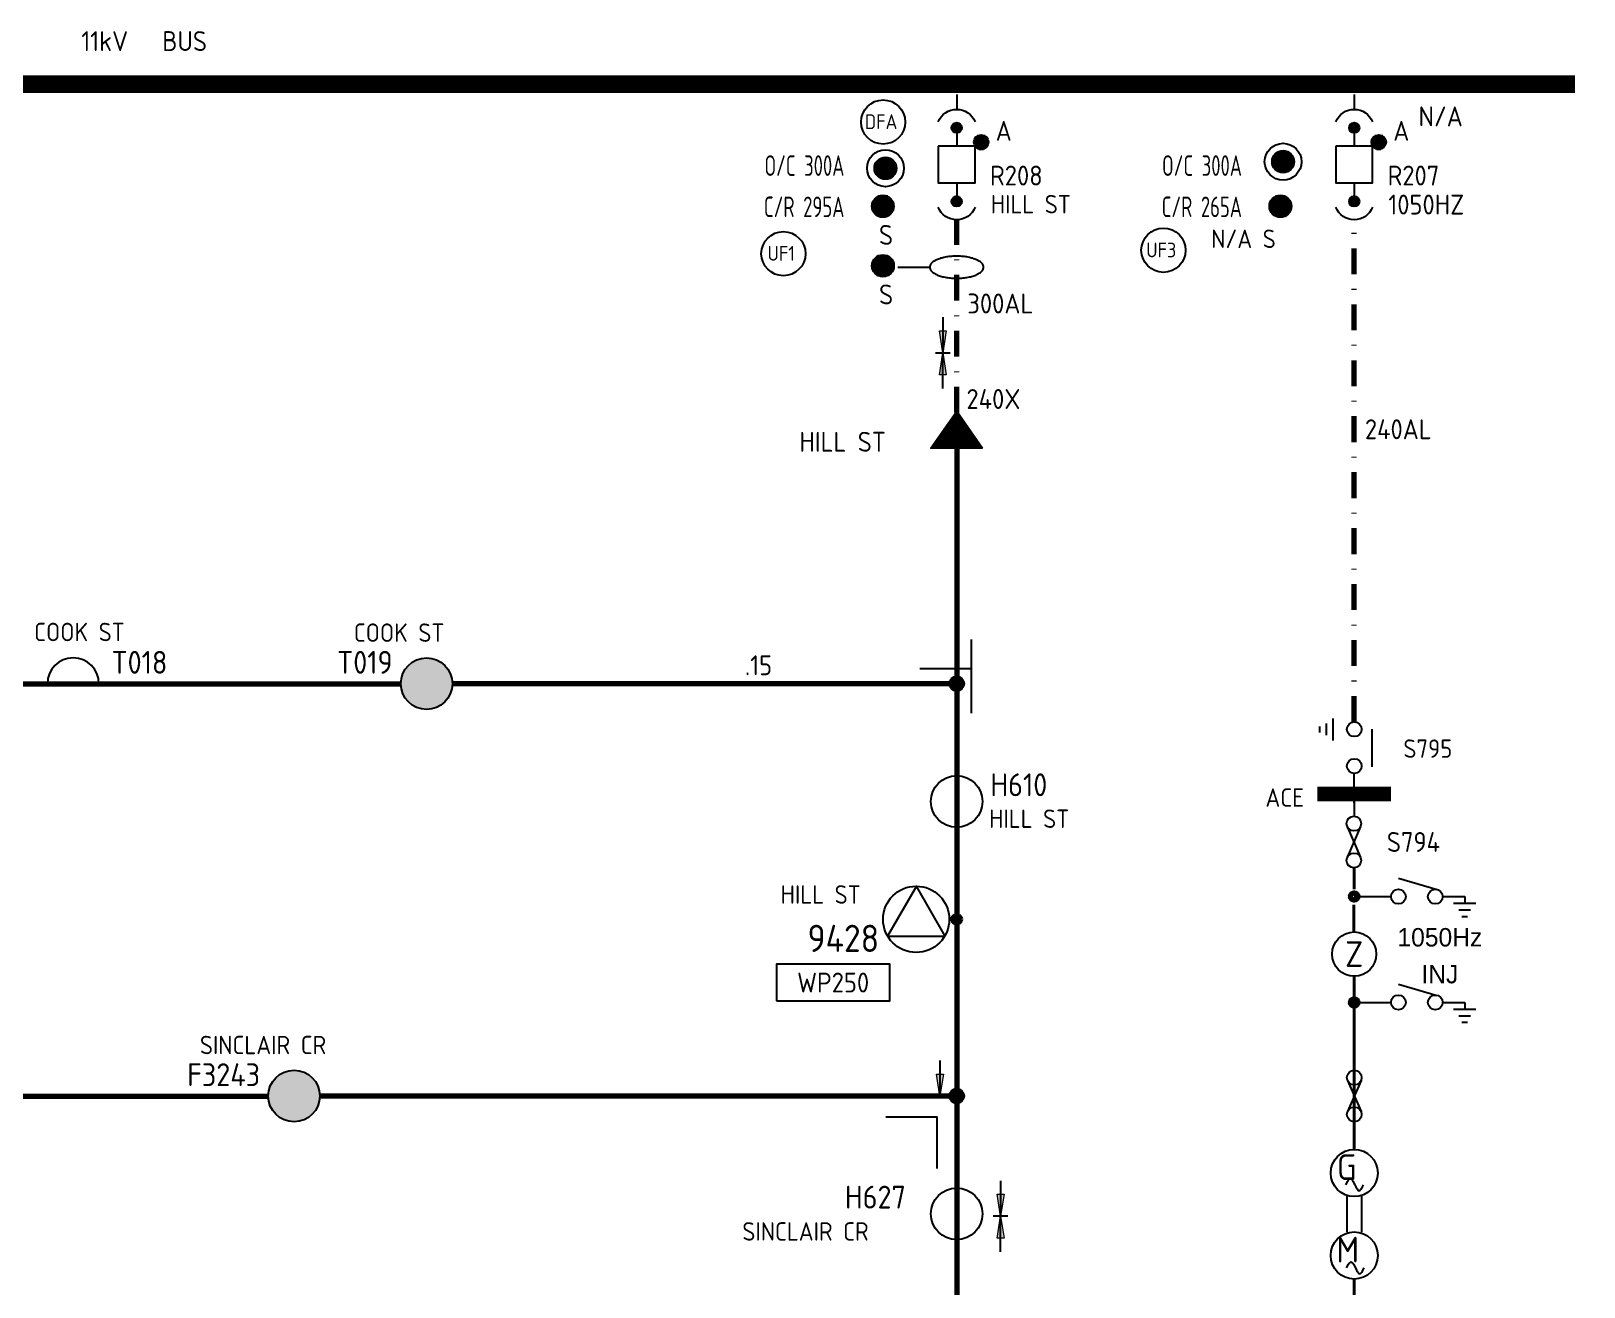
# Model space of a CAD drawing. Header units: millimetres. Extents: x 0 to 634, y -9 to 946.
# Drawn here: x 414.3 to 625.2, y 742.1 to 912.6 of the extents above; entities that cross this region are included whole.
import ezdxf
from ezdxf.enums import TextEntityAlignment as Align

# ---------------------------------------------------------------- set-up
doc = ezdxf.new("R2010")
doc.units = ezdxf.units.MM
doc.linetypes.add('FILL100', pattern=[0])
doc.linetypes.add('UGCABLE', pattern=[11, 3.5, -2, 0, -2, 3.5])
for name, color, linetype, true_color in [('BUSBAR', 7, 'Continuous', 0x000000), ('NOTATION', 7, 'Continuous', 0x000000), ('RETICULATION', 7, 'Continuous', 0x000000), ('SOPS_COND_R208', 7, 'Continuous', 0x00ad00), ('SOPS_COND_R210', 7, 'Continuous', 0x007acc), ('SOPS_COND_R211', 1, 'Continuous', 0xff0000)]:
    doc.layers.add(name, color=color, linetype=linetype, true_color=true_color)
for name, color, linetype in [('EQUIPMENT', 7, 'Continuous'), ('EQUIPMENT_X_ZONE', 7, 'Continuous'), ('PROTECTION', 7, 'Continuous')]:
    doc.layers.add(name, color=color, linetype=linetype)
doc.styles.add('DEFAULT', font='DEFAULT')
doc.styles.add('S18', font='GENISO12', dxfattribs={"width": 0.994444})
doc.styles.add('S25', font='GENISO12')
doc.styles.add('S29', font='GENISO12')
doc.styles.add('S35', font='GENISO12')
doc.styles.add('SB30', font='GENISO12', dxfattribs={"width": 0.730769})

# ---------------------------------------------------------------- blocks, each defined once
blk = doc.blocks.new('END$MARK$8$193')
blk.add_hatch(color=0).paths.add_polyline_path([(0, 0), (-38, -6), (-38, 6)])
at = {"color": 0, "linetype": 'FILL100', "lineweight": 0}
blk.add_lwpolyline([(0, 0), (-38, -6), (-38, 6)], close=True, dxfattribs=at)
blk = doc.blocks.new('SOPS_RETIC_COND_1$15')
for p, q in [((-2, 4.82), (-2, 0)), ((-3, 0), (-1, 0)), ((-2, -4.82), (-2, 0))]:
    blk.add_line(p, q)
at = {"xscale": 0.078125, "yscale": 0.078125, "zscale": 0.078125}
for rotation in [270, 90]:
    blk.add_blockref('END$MARK$8$193', (-2, 0), dxfattribs=dict(at, rotation=rotation))
at = {"style": 'DEFAULT', "flags": 3}
blk.add_attdef('ISI_MICROGDS_OBJECT_NAME', (0, 0), '', height=2.5, dxfattribs=at)
blk = doc.blocks.new('SOPS_RETIC_COND_1$29')
for p, q in [((-7.88, 3.46), (-7.88, -1.37)), ((-8.88, -1.37), (-6.88, -1.37)), ((-7.88, -6.19), (-7.88, -1.37))]:
    blk.add_line(p, q)
at = {"xscale": 0.078125, "yscale": 0.078125, "zscale": 0.078125}
for rotation in [270, 90]:
    blk.add_blockref('END$MARK$8$193', (-7.88, -1.37), dxfattribs=dict(at, rotation=rotation))
at = {"style": 'DEFAULT', "flags": 3}
blk.add_attdef('ISI_MICROGDS_OBJECT_NAME', (0, 0), '', height=2.5, dxfattribs=at)
blk = doc.blocks.new('SOPS_RETIC_COND_2$1')
blk.add_line((0, 4.82), (0, 0))
at = {"xscale": 0.078125, "yscale": 0.078125, "zscale": 0.078125, "rotation": 270}
blk.add_blockref('END$MARK$8$193', (0, 0), dxfattribs=at)
at = {"style": 'DEFAULT', "flags": 3}
blk.add_attdef('ISI_MICROGDS_OBJECT_NAME', (0, 0), '', height=2.5, dxfattribs=at)
blk = doc.blocks.new('SOPS_RETIC_COND_4$1')
for p, q in [((-102.86, 4.63), (-112.86, 4.63)), ((-108.86, 4.63), (-108.86, -2.37))]:
    blk.add_line(p, q)
blk.add_lwpolyline([(-41, 0), (-48, 0), (-48, -7)])
at = {"style": 'DEFAULT', "flags": 3}
blk.add_attdef('ISI_MICROGDS_OBJECT_NAME', (0, 0), '', height=2.5, dxfattribs=at)
blk = doc.blocks.new('SOPS_RETIC_OU_MAIN$2')
for p, q in [((3.35, 7.78), (-3.35, 7.78)), ((-3.21, 7.58), (3.21, 7.58)), ((3.07, 7.38), (-3.07, 7.38)), ((-2.93, 7.18), (2.93, 7.18)), ((2.79, 6.98), (-2.79, 6.98)), ((-2.65, 6.78), (2.65, 6.78)), ((2.51, 6.58), (-2.51, 6.58)), ((-2.37, 6.38), (2.37, 6.38)), ((2.23, 6.18), (-2.23, 6.18)), ((-2.09, 5.98), (2.09, 5.98)), ((1.95, 5.78), (-1.95, 5.78)), ((-1.81, 5.58), (1.81, 5.58)), ((1.67, 5.38), (-1.67, 5.38)), ((-1.53, 5.18), (1.53, 5.18)), ((1.39, 4.98), (-1.39, 4.98)), ((-1.25, 4.78), (1.25, 4.78)), ((1.11, 4.58), (-1.11, 4.58)), ((-0.97, 4.38), (0.97, 4.38)), ((0.83, 4.18), (-0.83, 4.18)), ((-0.69, 3.98), (0.69, 3.98)), ((0.55, 3.78), (-0.55, 3.78)), ((-0.41, 3.58), (0.41, 3.58)), ((0.27, 3.38), (-0.27, 3.38)), ((-0.13, 3.18), (0.13, 3.18))]:
    blk.add_line(p, q)
blk.add_lwpolyline([(-3.5, 8), (3.5, 8), (0, 3)], close=True)
at = {"insert": (21.36, 8.5), "char_height": 2.7, "attachment_point": 7, "rotation": 180, "line_spacing_factor": 1.2, "style": 'S25'}
blk.add_mtext('HILL ST', dxfattribs=at)
at = {"style": 'DEFAULT', "flags": 3}
blk.add_attdef('ISI_MICROGDS_OBJECT_NAME', (0, 0), '', height=2.5, dxfattribs=at)
blk = doc.blocks.new('SOPS_SW_CB_FDR$0')
for p, q in [((0, 0), (0, -2)), ((-0.64, -4.21), (0.64, -4.21)), ((0.5, -4.01), (-0.5, -4.01)), ((-0.14, -3.81), (0.14, -3.81)), ((0.7, -4.41), (-0.7, -4.41)), ((-0.69, -4.61), (0.69, -4.61)), ((0.63, -4.81), (-0.63, -4.81)), ((-0.48, -5.01), (0.48, -5.01)), ((0, -5.2), (0, -7)), ((2.36, -6.2), (4.3, -6.2)), ((4.23, -6), (2.44, -6)), ((2.57, -5.8), (4.1, -5.8)), ((3.87, -5.6), (2.8, -5.6)), ((4.33, -6.4), (2.33, -6.4)), ((2.34, -6.6), (4.32, -6.6)), ((4.27, -6.8), (2.4, -6.8)), ((2.5, -7), (4.16, -7)), ((3.99, -7.2), (2.68, -7.2)), ((3.03, -7.4), (3.63, -7.4)), ((-11.17, -10.1), (-8.17, -10.1)), ((-8.17, -9.9), (-11.16, -9.9)), ((-11.14, -9.7), (-8.2, -9.7)), ((-8.2, -10.3), (-11.14, -10.3)), ((-8.25, -9.5), (-11.08, -9.5)), ((-11.08, -10.5), (-8.25, -10.5)), ((-10.99, -9.3), (-8.34, -9.3)), ((-8.47, -9.1), (-10.87, -9.1)), ((-10.68, -8.9), (-8.65, -8.9)), ((-8.92, -8.7), (-10.41, -8.7)), ((-8.34, -10.7), (-10.99, -10.7)), ((-10.87, -10.9), (-8.47, -10.9)), ((-8.65, -11.1), (-10.69, -11.1)), ((-10.41, -11.3), (-8.92, -11.3)), ((0, -12), (0, -13.8)), ((-8.63, -14.61), (-11.43, -14.61)), ((-11.33, -14.41), (-8.73, -14.41)), ((-8.87, -14.21), (-11.19, -14.21)), ((-11, -14.01), (-9.06, -14.01)), ((-9.37, -13.81), (-10.69, -13.81)), ((0.7, -14.41), (-0.7, -14.41)), ((-0.69, -14.61), (0.69, -14.61)), ((-0.64, -14.21), (0.64, -14.21)), ((0.5, -14.01), (-0.5, -14.01)), ((-0.14, -13.81), (0.14, -13.81)), ((-11.53, -15.21), (-8.53, -15.21)), ((-8.54, -15.01), (-11.52, -15.01)), ((-8.55, -15.41), (-11.51, -15.41)), ((-11.49, -14.81), (-8.57, -14.81)), ((-11.46, -15.61), (-8.6, -15.61)), ((-8.68, -15.81), (-11.38, -15.81)), ((-11.26, -16.01), (-8.8, -16.01)), ((-8.96, -16.21), (-11.1, -16.21)), ((-10.85, -16.41), (-9.21, -16.41)), ((-9.66, -16.61), (-10.4, -16.61)), ((0.63, -14.81), (-0.63, -14.81)), ((-0.48, -15.01), (0.48, -15.01))]:
    blk.add_line(p, q)
for points in [[(-2.5, -3.7, -0.68), (2.5, -3.7)], [(2.5, -15.3, -0.68), (-2.5, -15.3)]]:
    blk.add_lwpolyline(points, format="xyb")
blk.add_lwpolyline([(-2.5, -7), (-2.5, -12), (2.5, -12), (2.5, -7)], close=True)
for centre, radius in [((0, -4.5), 0.7), ((3.33, -6.45), 1), ((-9.67, -10), 2.5), ((-9.67, -10), 1.5), ((-10.03, -15.16), 1.5), ((0, -14.5), 0.7)]:
    blk.add_circle(centre, radius)
at = {"char_height": 2.7, "line_spacing_factor": 1.2, "style": 'S25'}
for s, insert, attachment_point in [('A', (5.3, -4.92), 4), ('S', (-9.6, -17.7), 2)]:
    blk.add_mtext(s, dxfattribs=dict(at, insert=insert, attachment_point=attachment_point))
at = {"style": 'DEFAULT', "flags": 3}
blk.add_attdef('ISI_MICROGDS_OBJECT_NAME', (0, 0), '', height=2.5, dxfattribs=at)
at = {"style": 'S25'}
blk.add_attdef('CB_NUMBER', text='', height=2.7, dxfattribs=at).set_placement((4.53, -10.99), align=Align.MIDDLE_LEFT)
blk.add_attdef('LOCATION_001', (4.63, -16.13), '', height=2.5, dxfattribs=at)
blk = doc.blocks.new('SOPS_SW_CB_FDR$2')
for p, q in [((0, 0), (0, -2)), ((-0.64, -4.21), (0.64, -4.21)), ((0.5, -4.01), (-0.5, -4.01)), ((-0.14, -3.81), (0.14, -3.81)), ((0.7, -4.41), (-0.7, -4.41)), ((-0.69, -4.61), (0.69, -4.61)), ((0.63, -4.81), (-0.63, -4.81)), ((-0.48, -5.01), (0.48, -5.01)), ((0, -5.2), (0, -7)), ((2.36, -6.2), (4.3, -6.2)), ((4.23, -6), (2.44, -6)), ((2.57, -5.8), (4.1, -5.8)), ((3.87, -5.6), (2.8, -5.6)), ((-10.99, -8.41), (-8.34, -8.41)), ((-8.47, -8.21), (-10.87, -8.21)), ((-10.68, -8.01), (-8.65, -8.01)), ((-8.92, -7.81), (-10.41, -7.81)), ((4.33, -6.4), (2.33, -6.4)), ((2.34, -6.6), (4.32, -6.6)), ((4.27, -6.8), (2.4, -6.8)), ((2.5, -7), (4.16, -7)), ((3.99, -7.2), (2.68, -7.2)), ((3.03, -7.4), (3.63, -7.4)), ((-11.17, -9.21), (-8.17, -9.21)), ((-8.17, -9.01), (-11.16, -9.01)), ((-11.14, -8.81), (-8.2, -8.81)), ((-8.2, -9.41), (-11.14, -9.41)), ((-8.25, -8.61), (-11.08, -8.61)), ((-11.08, -9.61), (-8.25, -9.61)), ((-8.34, -9.81), (-10.99, -9.81)), ((-10.87, -10.01), (-8.47, -10.01)), ((-8.65, -10.21), (-10.69, -10.21)), ((-10.41, -10.41), (-8.92, -10.41)), ((0, -12), (0, -13.8)), ((-8.63, -14.61), (-11.43, -14.61)), ((-11.33, -14.41), (-8.73, -14.41)), ((-8.87, -14.21), (-11.19, -14.21)), ((-11, -14.01), (-9.06, -14.01)), ((-9.37, -13.81), (-10.69, -13.81)), ((0.7, -14.41), (-0.7, -14.41)), ((-0.69, -14.61), (0.69, -14.61)), ((-0.64, -14.21), (0.64, -14.21)), ((0.5, -14.01), (-0.5, -14.01)), ((-0.14, -13.81), (0.14, -13.81)), ((-11.53, -15.21), (-8.53, -15.21)), ((-8.54, -15.01), (-11.52, -15.01)), ((-8.55, -15.41), (-11.51, -15.41)), ((-11.49, -14.81), (-8.57, -14.81)), ((-11.46, -15.61), (-8.6, -15.61)), ((-8.68, -15.81), (-11.38, -15.81)), ((-11.26, -16.01), (-8.8, -16.01)), ((-8.96, -16.21), (-11.1, -16.21)), ((-10.85, -16.41), (-9.21, -16.41)), ((-9.66, -16.61), (-10.4, -16.61)), ((0.63, -14.81), (-0.63, -14.81)), ((-0.48, -15.01), (0.48, -15.01))]:
    blk.add_line(p, q)
at = {"linetype": 'UGCABLE', "lineweight": 70}
blk.add_line((0, -85.19), (0, -17), dxfattribs=at)
for points in [[(-2.5, -3.7, -0.68), (2.5, -3.7)], [(2.5, -15.3, -0.68), (-2.5, -15.3)]]:
    blk.add_lwpolyline(points, format="xyb")
blk.add_lwpolyline([(-2.5, -7), (-2.5, -12), (2.5, -12), (2.5, -7)], close=True)
for centre, radius in [((0, -4.5), 0.7), ((3.33, -6.45), 1), ((-9.67, -9.11), 2.5), ((-9.67, -9.11), 1.5), ((-10.03, -15.16), 1.5), ((0, -14.5), 0.7)]:
    blk.add_circle(centre, radius)
at = {"char_height": 2.7, "line_spacing_factor": 1.2, "style": 'S25'}
for s, insert, attachment_point in [('N/A', (11.74, -2.96), 5), ('A', (5.3, -4.92), 4), ('1050HZ', (4.63, -14.93), 4), ('240AL', (1.45, -45.45), 4)]:
    blk.add_mtext(s, dxfattribs=dict(at, insert=insert, attachment_point=attachment_point))
at = {"style": 'DEFAULT', "flags": 3}
blk.add_attdef('ISI_MICROGDS_OBJECT_NAME', (0, 0), '', height=2.5, dxfattribs=at)
at = {"style": 'S25'}
blk.add_attdef('CB_NUMBER', text='', height=2.7, dxfattribs=at).set_placement((4.53, -10.99), align=Align.MIDDLE_LEFT)
blk.add_attdef('LOCATION_001', (-19.43, -20.83), '', height=2.5, dxfattribs=at)
blk = doc.blocks.new('SOPS_SW_DO_V$0')
for p, q in [((0.92, 2.1), (-0.92, -2.1)), ((-0.92, 2.1), (0.92, -2.1))]:
    blk.add_line(p, q)
for centre in [(0, 2.5), (0, -2.5)]:
    blk.add_circle(centre, 1)
at = {"style": 'DEFAULT', "flags": 3}
blk.add_attdef('ISI_MICROGDS_OBJECT_NAME', (0, 0), '', height=2.5, dxfattribs=at)
blk = doc.blocks.new('SOPS_SW_E_S')
for p, q in [((6, 2.5), (11.28, 0.96)), ((0, 0), (5, 0)), ((12, 0), (15, 0)), ((13.5, -0.9), (16.5, -0.9)), ((14.2, -1.8), (15.8, -1.8)), ((15, 0), (15, -0.5)), ((15, -0.5), (15, -0.9)), ((14.6, -2.7), (15.4, -2.7))]:
    blk.add_line(p, q)
at = {"lineweight": 70}
blk.add_circle((0, 0), 0.5, dxfattribs=at)
for centre in [(6, 0), (11, 0)]:
    blk.add_circle(centre, 1)
at = {"style": 'DEFAULT', "flags": 3}
blk.add_attdef('ISI_MICROGDS_OBJECT_NAME', (0, 0), '', height=2.5, dxfattribs=at)
blk = doc.blocks.new('SOPS_SW_E_S$0')
for p, q in [((6, 2.5), (11.28, 0.96)), ((0, 0), (5, 0)), ((12, 0), (15, 0)), ((13.5, -0.9), (16.5, -0.9)), ((14.2, -1.8), (15.8, -1.8)), ((15, 0), (15, -0.5)), ((15, -0.5), (15, -0.9)), ((14.6, -2.7), (15.4, -2.7))]:
    blk.add_line(p, q)
at = {"lineweight": 70}
blk.add_circle((0, 0), 0.5, dxfattribs=at)
for centre in [(6, 0), (11, 0)]:
    blk.add_circle(centre, 1)
at = {"style": 'DEFAULT', "flags": 3}
blk.add_attdef('ISI_MICROGDS_OBJECT_NAME', (0, 0), '', height=2.5, dxfattribs=at)
blk = doc.blocks.new('SOPS_SW_L_H$12')
blk.add_lwpolyline([(3.5, 0, 1), (-3.5, 0)], format="xyb")
at = {"style": 'S25'}
blk.add_attdef('LOCATION_001', (-5.3, 5.77), '', height=2.5, dxfattribs=at)
at = {"style": 'S29'}
blk.add_attdef('SWITCH_NUMBER', text='', height=3.1, dxfattribs=at).set_placement((5.2, 2.9), align=Align.MIDDLE_LEFT)
at = {"style": 'DEFAULT', "flags": 3}
blk.add_attdef('ISI_MICROGDS_OBJECT_NAME', (0, 0), '', height=2.5, dxfattribs=at)
blk = doc.blocks.new('SOPS_SW_S_R$6')
blk.add_circle((0, 0), 3.5)
at = {"style": 'DEFAULT', "flags": 3}
blk.add_attdef('ISI_MICROGDS_OBJECT_NAME', (0, 0), '', height=2.5, dxfattribs=at)
at = {"style": 'S29'}
blk.add_attdef('SWITCH_NUMBER', text='', height=3.1, dxfattribs=at).set_placement((4.58, 2.27), align=Align.MIDDLE_LEFT)
at = {"style": 'S25'}
blk.add_attdef('LOCATION_001', (4.41, -3.59), '', height=2.5, dxfattribs=at)
blk = doc.blocks.new('SOPS_SW_S_R$7')
blk.add_circle((0, 0), 3.5)
at = {"style": 'S29'}
blk.add_attdef('SWITCH_NUMBER', text='', height=3.1, dxfattribs=at).set_placement((-15.18, 2.27), align=Align.MIDDLE_LEFT)
at = {"style": 'DEFAULT', "flags": 3}
blk.add_attdef('ISI_MICROGDS_OBJECT_NAME', (0, 0), '', height=2.5, dxfattribs=at)
at = {"style": 'S25'}
blk.add_attdef('LOCATION_001', (-29.11, -3.64), '', height=2.5, dxfattribs=at)
blk = doc.blocks.new('SOPS_TRF_MG_V')
for p, q in [((-1, 2.5), (-1, -2.5)), ((1, 2.5), (1, -2.5))]:
    blk.add_line(p, q)
for points in [[(-1.12, 3.96), (-0.97, 4.25, -0.031099), (-0.81, 4.54, -0.049389), (-0.68, 4.7, -0.198912), (-0.53, 4.76, -0.198912), (-0.38, 4.7, -0.049389), (-0.25, 4.54, -0.031099), (-0.08, 4.25), (0.06, 3.96), (0.21, 3.66, 0.031099), (0.38, 3.38, 0.049389), (0.51, 3.22, 0.198912), (0.66, 3.15, 0.198912), (0.8, 3.22, 0.049389), (0.94, 3.38, 0.031099), (1.1, 3.66), (1.25, 3.96)], [(-1.03, -7.34), (-0.89, -7.04, -0.031099), (-0.72, -6.76, -0.049389), (-0.59, -6.6, -0.198912), (-0.44, -6.54, -0.198912), (-0.29, -6.6, -0.049389), (-0.16, -6.76, -0.031099), (0, -7.04), (0.15, -7.34), (0.3, -7.64, 0.031099), (0.46, -7.92, 0.049389), (0.6, -8.08, 0.198912), (0.74, -8.14, 0.198912), (0.89, -8.08, 0.049389), (1.02, -7.92, 0.031099), (1.19, -7.64), (1.34, -7.34)]]:
    blk.add_lwpolyline(points, format="xyb")
for centre in [(0, 5.54), (0, -5.66)]:
    blk.add_circle(centre, 3.2)
at = {"char_height": 3.5, "attachment_point": 5, "line_spacing_factor": 1.2, "style": 'S35'}
for s, insert in [('G', (-1.01, 6.34)), ('M', (-0.88, -4.86))]:
    blk.add_mtext(s, dxfattribs=dict(at, insert=insert))
at = {"style": 'DEFAULT', "flags": 3}
blk.add_attdef('ISI_MICROGDS_OBJECT_NAME', (0, 0), '', height=2.5, dxfattribs=at)
blk = doc.blocks.new('SOPS_TRF_PM_TERM$1')
for p, q in [((-3.77, 8.99), (-3.77, 10.59)), ((-2.87, 8.29), (-2.87, 11.29)), ((-4.67, 9.39), (-4.67, 10.19)), ((2.43, 4.72), (2.43, 9.8)), ((0, -0.19), (0, 3.81)), ((0, 0), (0, -2)), ((0.87, -3.4), (-0.96, -7.6)), ((-0.96, -3.4), (0.87, -7.6))]:
    blk.add_line(p, q)
at = {"const_width": 2}
blk.add_lwpolyline([(-5, 1), (5, 1)], dxfattribs=at)
for centre in [(0, 9.81), (0, 4.81), (-0.05, -3), (-0.05, -8)]:
    blk.add_circle(centre, 1)
at = {"insert": (4.43, -5.5), "char_height": 2.7, "attachment_point": 4, "line_spacing_factor": 1.2, "style": 'S25'}
blk.add_mtext('S794', dxfattribs=at)
at = {"style": 'S25'}
blk.add_attdef('LOCATION_001', (6.68, 5.93), '', height=2.5, dxfattribs=at)
at = {"style": 'DEFAULT', "flags": 3}
blk.add_attdef('ISI_MICROGDS_OBJECT_NAME', (0, 0), '', height=2.5, dxfattribs=at)
at = {"style": 'S25'}
blk.add_attdef('SWG_TYPE', text='', height=2.5, dxfattribs=at).set_placement((-6.82, -1.47), align=Align.BOTTOM_RIGHT)
blk = doc.blocks.new('SOPS_TRF_T_L$5')
for points in [[(-1.55, -2.28), (-5.47, 4.5), (-9.38, -2.28)], [(-24.48, -11.09), (-9.08, -11.09), (-9.08, -6.09), (-24.48, -6.09)]]:
    blk.add_lwpolyline(points, close=True)
blk.add_circle((-5.5, 0), 4.5)
at = {"lineweight": 70}
blk.add_circle((0, 0), 0.5, dxfattribs=at)
at = {"insert": (-16.78, -8.59), "char_height": 2.7, "attachment_point": 5, "line_spacing_factor": 1.2, "style": 'S25'}
blk.add_mtext('WP250', dxfattribs=at)
at = {"style": 'S25'}
blk.add_attdef('LOCATION_001', (-23.91, 2.12), '', height=2.5, dxfattribs=at)
at = {"style": 'DEFAULT', "flags": 3}
blk.add_attdef('ISI_MICROGDS_OBJECT_NAME', (0, 0), '', height=2.5, dxfattribs=at)
at = {"style": 'S35'}
blk.add_attdef('SUB_NUMBER', text='', height=3.7, dxfattribs=at).set_placement((-10.53, -2.59), align=Align.MIDDLE_RIGHT)
blk = doc.blocks.new('SOPS_TRF_VT')
at = {"linetype": 'UGCABLE', "lineweight": 40}
blk.add_line((2.95, 123.54), (2.95, 120.62), dxfattribs=at)
at = {"lineweight": 40}
for p, q in [((2.91, 114.81), (2.89, 118.48)), ((2.95, 108.81), (2.95, 96.03)), ((2.95, 64.03), (2.95, 67.67)), ((2.95, 46.28), (2.95, 57.03)), ((-27.05, 40.03), (-27.05, 44.53)), ((-3.28, 32.5), (-3.28, 44.53)), ((-27.05, 28.53), (-27.05, 33.03)), ((-5.94, 27.53), (-5.94, 19.25)), ((0.95, 28.46), (26.95, 28.46)), ((26.95, 28.46), (26.95, 16.27)), ((-5.94, -3.47), (-5.94, 12.25)), ((26.95, 0.3), (26.95, 5.31)), ((26.95, -13.33), (26.95, -6.7))]:
    blk.add_line(p, q, dxfattribs=at)
for p, q in [((27.05, 13.58), (28.61, 11.87)), ((27.05, 7.92), (28.61, 6.2)), ((27.87, -1.1), (26.03, -5.3)), ((26.27, -15.63), (27.62, -15.63))]:
    blk.add_line(p, q)
for points in [[(27.05, 15.46), (27.05, 13.6), (25.44, 11.93)], [(27.05, 9.77), (27.05, 7.92), (25.44, 6.24)]]:
    blk.add_lwpolyline(points)
blk.add_polyline3d([(2.95, 89.03, 0), (2.95, 85.27, 0), (2.95, 96.03, 0)], dxfattribs=at)
for centre, radius in [((2.95, 63.03), 1), ((26.96, 13.27), 3), ((27.01, 8.31), 3), ((26.95, -0.7), 1), ((26.95, -5.7), 1)]:
    blk.add_circle(centre, radius)
at = {"char_height": 2.7, "line_spacing_factor": 1.2, "style": 'S25'}
for s, insert, attachment_point in [('ISO.\\PTRF.', (18.49, 15), 2), ('150A', (22.85, -3.45), 6), ('TO 100kVA\\PAUX TRF\\PIN MAIN\\PPOWER TRF', (-6.75, -19.41), 5), ('SUB 14133\\PBASS ST', (25.08, -18.76), 2)]:
    blk.add_mtext(s, dxfattribs=dict(at, insert=insert, attachment_point=attachment_point))
at = {"style": 'DEFAULT', "flags": 3}
blk.add_attdef('ISI_MICROGDS_OBJECT_NAME', (0, 0), '', height=2.5, dxfattribs=at)
blk = doc.blocks.new('SOPS_TRF_Z')
blk.add_circle((0, -3), 3)
at = {"attachment_point": 5, "line_spacing_factor": 1.2}
for s, insert, char_height, style in [('1050Hz\\PINJ', (11.63, -3.24), 2.5, 'DEFAULT'), ('Z', (0, -3), 3.5, 'S35')]:
    blk.add_mtext(s, dxfattribs=dict(at, insert=insert, char_height=char_height, style=style))
at = {"style": 'DEFAULT', "flags": 3}
blk.add_attdef('ISI_MICROGDS_OBJECT_NAME', (0, 0), '', height=2.5, dxfattribs=at)
blk = doc.blocks.new('SOPS_SW_S_H_O$3')
at = {"true_color": 0xaeff39}
h = blk.add_hatch(color=60, dxfattribs=at)
edge = h.paths.add_edge_path()
edge.add_arc((0, 0), 3.5, 0, 360)
at = {"color": 7, "lineweight": -3}
blk.add_circle((0, 0), 3.5, dxfattribs=at)
at = {"color": 1, "style": 'S25'}
blk.add_attdef('LOCATION_001', (-12.79, 5.68), '', height=2.5, dxfattribs=at)
at = {"color": 1, "style": 'S29'}
blk.add_attdef('SWITCH_NUMBER', text='', height=3.1, dxfattribs=at).set_placement((-4.61, 2.9), align=Align.MIDDLE_RIGHT)
at = {"style": 'DEFAULT', "flags": 3}
blk.add_attdef('ISI_MICROGDS_OBJECT_NAME', (0, 0), '', height=2.5, dxfattribs=at)
blk = doc.blocks.new('SOPS_SW_S_H_O$4')
at = {"true_color": 0xaeff39}
h = blk.add_hatch(color=60, dxfattribs=at)
edge = h.paths.add_edge_path()
edge.add_arc((0, 0), 3.5, 0, 360)
at = {"color": 7, "lineweight": -3}
blk.add_circle((0, 0), 3.5, dxfattribs=at)
at = {"color": 1, "style": 'S25'}
blk.add_attdef('LOCATION_001', (-9.88, 5.68), '', height=2.5, dxfattribs=at)
at = {"color": 1, "style": 'S29'}
blk.add_attdef('SWITCH_NUMBER', text='', height=3.1, dxfattribs=at).set_placement((-4.61, 2.9), align=Align.MIDDLE_RIGHT)
at = {"style": 'DEFAULT', "flags": 3}
blk.add_attdef('ISI_MICROGDS_OBJECT_NAME', (0, 0), '', height=2.5, dxfattribs=at)

msp = doc.modelspace()

# ---------------------------------------------------------------- linework, layer by layer
at = {"layer": 'BUSBAR', "const_width": 2.4}
msp.add_lwpolyline([(78, 905.4), (624, 905.4)], dxfattribs=at)
at = {"layer": 'PROTECTION'}
for p, q in [((531.15, 881.7), (528.82, 881.7)), ((529.02, 881.9), (530.95, 881.9)), ((530.64, 882.1), (529.32, 882.1)), ((528.48, 880.7), (531.48, 880.7)), ((531.48, 880.9), (528.49, 880.9)), ((531.46, 880.5), (528.5, 880.5)), ((528.52, 881.1), (531.44, 881.1)), ((528.55, 880.3), (531.41, 880.3)), ((531.38, 881.3), (528.59, 881.3)), ((531.33, 880.1), (528.63, 880.1)), ((528.68, 881.5), (531.28, 881.5)), ((528.75, 879.9), (531.22, 879.9)), ((531.05, 879.7), (528.91, 879.7)), ((532.01, 880.56), (536.34, 880.56)), ((529.16, 879.5), (530.81, 879.5)), ((530.36, 879.3), (529.61, 879.3))]:
    msp.add_line(p, q, dxfattribs=at)
msp.add_lwpolyline([(536.34, 880.56, 0.059195), (536.36, 880.41, 0.05414), (536.41, 880.27, 0.046368), (536.5, 880.13, 0.038366), (536.62, 879.99, 0.031453), (536.77, 879.85, 0.025953), (536.96, 879.73, 0.021729), (537.17, 879.61, 0.018528), (537.41, 879.5, 0.016108), (537.68, 879.4, 0.014279), (537.97, 879.31, 0.012899), (538.27, 879.24, 0.011867), (538.6, 879.17, 0.021655), (539.29, 879.09, 0.020297), (540, 879.06, 0.020297), (540.71, 879.09, 0.021655), (541.4, 879.17, 0.011867), (541.73, 879.24, 0.012899), (542.03, 879.31, 0.014279), (542.32, 879.4, 0.016108), (542.59, 879.5, 0.018528), (542.83, 879.61, 0.021729), (543.04, 879.73, 0.025953), (543.23, 879.85, 0.031453), (543.38, 879.99, 0.038366), (543.5, 880.13, 0.046368), (543.59, 880.27, 0.05414), (543.64, 880.41, 0.059195), (543.66, 880.56, 0.059195), (543.64, 880.71, 0.05414), (543.59, 880.85, 0.046368), (543.5, 881, 0.038366), (543.38, 881.14, 0.031453), (543.23, 881.27, 0.025953), (543.04, 881.4, 0.021729), (542.83, 881.51, 0.018528), (542.59, 881.62, 0.016108), (542.32, 881.72, 0.014279), (542.03, 881.81, 0.012899), (541.73, 881.89, 0.011867), (541.4, 881.95, 0.021655), (540.71, 882.03, 0.020297), (540, 882.06, 0.020297), (539.29, 882.03, 0.021655), (538.6, 881.95, 0.011867), (538.27, 881.89, 0.012899), (537.97, 881.81, 0.014279), (537.68, 881.72, 0.016108), (537.41, 881.62, 0.018528), (537.17, 881.51, 0.021729), (536.96, 881.4, 0.025953), (536.77, 881.27, 0.031453), (536.62, 881.14, 0.038366), (536.5, 881, 0.046368), (536.41, 880.85, 0.05414), (536.36, 880.71, 0.059195)], format="xyb", close=True, dxfattribs=at)
at = {"layer": 'PROTECTION', "color": 202, "true_color": 0x8a2be2}
msp.add_circle((530.02, 900.28), 3, dxfattribs=at)
at = {"layer": 'PROTECTION', "color": 18, "true_color": 0x000000}
msp.add_circle((516.46, 882.4), 3, dxfattribs=at)
at = {"layer": 'PROTECTION', "color": 1}
msp.add_circle((568.08, 882.86), 3, dxfattribs=at)
at = {"layer": 'PROTECTION'}
msp.add_circle((529.98, 880.75), 1.5, dxfattribs=at)
at = {"layer": 'RETICULATION'}
for centre, radius in [((540, 824), 1), ((540, 824), 0.9), ((540, 824), 0.8), ((540, 824), 0.7), ((540, 824), 0.6), ((540, 824), 0.5), ((540, 824), 0.4), ((540, 824), 0.3), ((540, 824), 0.2), ((540, 768), 1), ((540, 768), 0.9), ((540, 768), 0.8), ((540, 768), 0.7), ((540, 768), 0.6), ((540, 768), 0.5), ((540, 768), 0.4), ((540, 768), 0.3), ((540, 768), 0.2)]:
    msp.add_circle(centre, radius, dxfattribs=at)
at = {"layer": 'SOPS_COND_R208', "linetype": 'UGCABLE', "lineweight": 70}
msp.add_line((540, 860.82), (540, 887), dxfattribs=at)
at = {"layer": 'SOPS_COND_R208', "lineweight": 70}
for p, q in [((540, 824), (471.5, 824)), ((540, 768), (453.5, 768))]:
    msp.add_line(p, q, dxfattribs=at)
msp.add_lwpolyline([(540, 856), (540, 640), (564, 640), (564, 419.66)], dxfattribs=at)
at = {"layer": 'SOPS_COND_R210', "lineweight": 70}
msp.add_line((312, 768), (446.5, 768), dxfattribs=at)
at = {"layer": 'SOPS_COND_R211', "lineweight": 70}
msp.add_line((317, 824), (464.5, 824), dxfattribs=at)

# ---------------------------------------------------------------- block references
at = {"layer": 'EQUIPMENT'}
for name, p, values in [('SOPS_SW_CB_FDR$0', (540, 904), {'CB_NUMBER': 'R208', 'LOCATION_001': 'HILL ST'}), ('SOPS_SW_CB_FDR$2', (594, 904), {'LOCATION_001': 'N/A S', 'CB_NUMBER': 'R207'}), ('SOPS_SW_L_H$12', (420, 824), {'LOCATION_001': 'COOK ST', 'SWITCH_NUMBER': 'T018'}), ('SOPS_TRF_PM_TERM$1', (594, 808), {'LOCATION_001': 'S795', 'SWG_TYPE': 'ACE'}), ('SOPS_SW_S_R$6', (540, 808), {'LOCATION_001': 'HILL ST', 'SWITCH_NUMBER': 'H610'}), ('SOPS_TRF_T_L$5', (540, 792), {'SUB_NUMBER': '9428', 'LOCATION_001': 'HILL ST'}), ('SOPS_SW_S_R$7', (540, 752), {'LOCATION_001': 'SINCLAIR CR', 'SWITCH_NUMBER': 'H627'})]:
    msp.add_blockref(name, p, dxfattribs=at).add_auto_attribs(values)
for name, p in [('SOPS_RETIC_COND_1$29', (546, 870.3)), ('SOPS_TRF_VT', (591.05, 675.47)), ('SOPS_SW_E_S$0', (594, 795.09)), ('SOPS_TRF_Z', (594, 790.28)), ('SOPS_SW_E_S', (594, 780.71)), ('SOPS_RETIC_COND_2$1', (537.72, 768)), ('SOPS_SW_DO_V$0', (594, 768)), ('SOPS_TRF_MG_V', (594, 752))]:
    msp.add_blockref(name, p, dxfattribs=at)
for name, p, rotation in [('SOPS_RETIC_OU_MAIN$2', (540, 864), 180), ('SOPS_RETIC_COND_4$1', (537.37, 717.14), 270), ('SOPS_RETIC_COND_1$15', (543.97, 751.68), 180)]:
    msp.add_blockref(name, p, dxfattribs=dict(at, rotation=rotation))
at = {"layer": 'EQUIPMENT_X_ZONE'}
for name, p, values in [('SOPS_SW_S_H_O$4', (468, 824), {'SWITCH_NUMBER': 'T019', 'LOCATION_001': 'COOK ST'}), ('SOPS_SW_S_H_O$3', (450, 768), {'SWITCH_NUMBER': 'F3243', 'LOCATION_001': 'SINCLAIR CR'})]:
    msp.add_blockref(name, p, dxfattribs=at).add_auto_attribs(values)

# ---------------------------------------------------------------- texts
at = {"layer": 'BUSBAR', "insert": (429.64, 911.27), "char_height": 2.7, "attachment_point": 5, "line_spacing_factor": 1.2, "style": 'S25'}
msp.add_mtext('11kV   BUS', dxfattribs=at)
at = {"layer": 'NOTATION', "color": 173, "true_color": 0x4169e1, "char_height": 2.8, "attachment_point": 6, "line_spacing_factor": 1.2, "style": 'SB30'}
for s, insert in [('O/C 300A\\PC/R 295A', (524.75, 891.56)), ('O/C 300A\\PC/R 265A', (578.75, 891.56))]:
    msp.add_mtext(s, dxfattribs=dict(at, insert=insert))
at = {"layer": 'PROTECTION', "color": 202, "true_color": 0x8a2be2, "insert": (529.73, 900.32), "char_height": 2, "attachment_point": 5, "line_spacing_factor": 1.2, "style": 'S18'}
msp.add_mtext('DFA', dxfattribs=at)
at = {"layer": 'PROTECTION', "color": 1, "insert": (567.79, 882.9), "char_height": 2, "attachment_point": 5, "line_spacing_factor": 1.2, "style": 'S18'}
msp.add_mtext('UF3', dxfattribs=at)
at = {"layer": 'PROTECTION', "color": 18, "true_color": 0x000000, "insert": (516.17, 882.44), "char_height": 2, "attachment_point": 5, "line_spacing_factor": 1.2, "style": 'S18'}
msp.add_mtext('UF1', dxfattribs=at)
at = {"layer": 'PROTECTION', "insert": (530.41, 878.21), "char_height": 2.7, "attachment_point": 2, "line_spacing_factor": 1.2, "style": 'S25'}
msp.add_mtext('S', dxfattribs=at)
at = {"layer": 'SOPS_COND_R208', "color": 7, "char_height": 2.7, "line_spacing_factor": 1.2, "style": 'S25'}
for s, insert, attachment_point in [('300AL', (541.45, 875.63), 4), ('240X', (541.33, 862.66), 4), ('.15', (513.09, 826.5), 5)]:
    msp.add_mtext(s, dxfattribs=dict(at, insert=insert, attachment_point=attachment_point))

doc.saveas('drawing.dxf')
